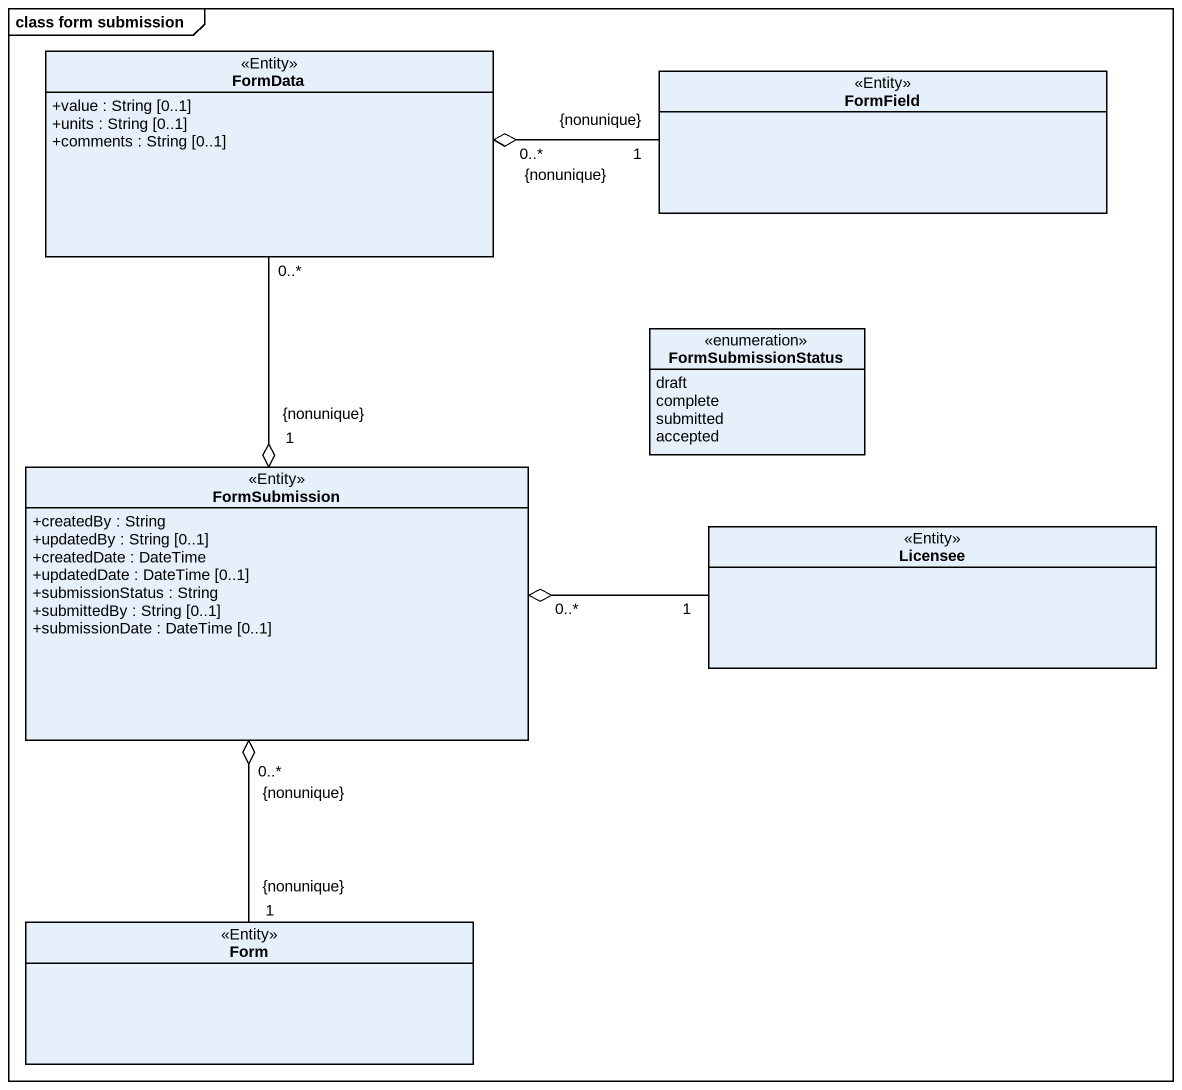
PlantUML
@startuml
mainframe class form submission
hide circle
hide empty members
skinparam classAttributeIconSize 0
class FormData <<Entity>> {
  +value : String [0..1]
  +units : String [0..1]
  +comments : String [0..1]
}
class FormField <<Entity>>
enum FormSubmissionStatus {
  draft
  complete
  submitted
  accepted
}
class FormSubmission <<Entity>> {
  +createdBy : String
  +updatedBy : String [0..1]
  +createdDate : DateTime
  +updatedDate : DateTime [0..1]
  +submissionStatus : String
  +submittedBy : String [0..1]
  +submissionDate : DateTime [0..1]
}
class Licensee <<Entity>>
class Form <<Entity>>
FormData "0..*\n{nonunique}" o-right- "1\n{nonunique}" FormField
FormSubmission "1\n{nonunique}" o-up- "0..*" FormData
FormSubmission "0..*" o-right- "1" Licensee
FormSubmission "0..*\n{nonunique}" o-- "1\n{nonunique}" Form
@enduml
